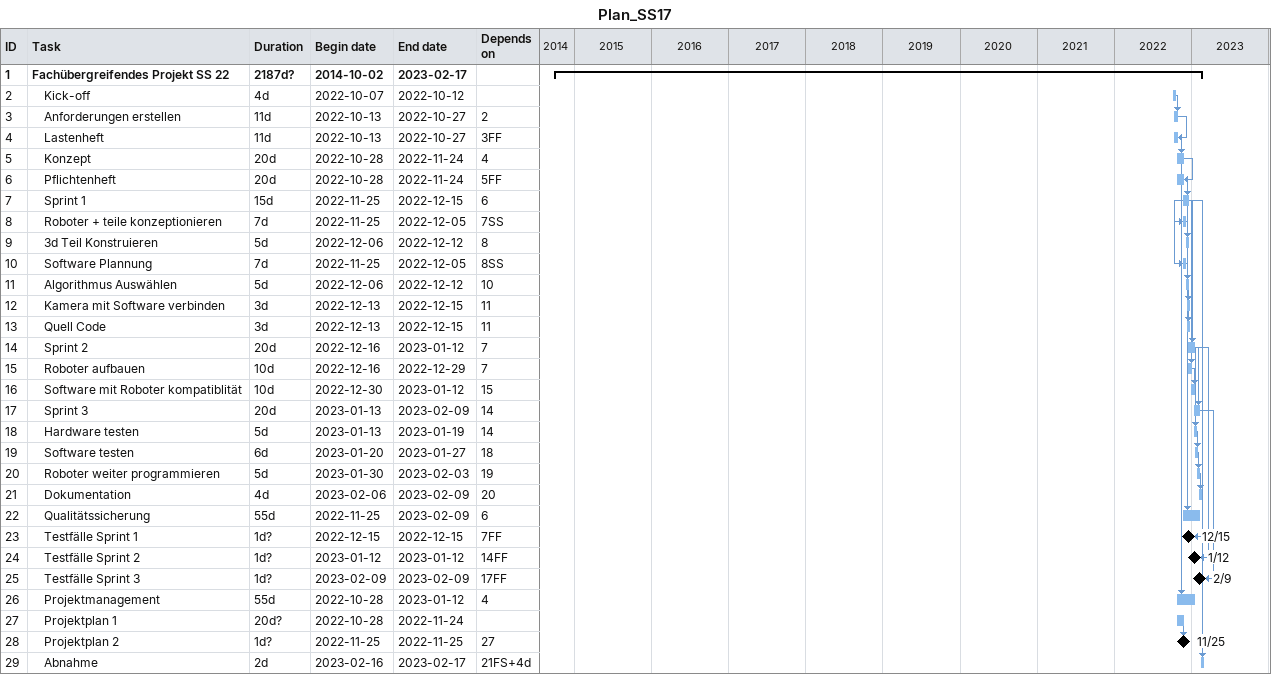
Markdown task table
Plan_SS17

| ID | Level | Task | Duration | Start | Finish | Predecessors |
|---|---|---|---|---|---|---|
| 1 | 1 | **Fachübergreifendes Projekt SS 22** | 2187d? | 2014-10-02 | 2023-02-17 |  |
| 2 | 2 | Kick-off | 4d | 2022-10-07 | 2022-10-12 |  |
| 3 | 2 | Anforderungen erstellen | 11d | 2022-10-13 | 2022-10-27 | 2 |
| 4 | 2 | Lastenheft | 11d | 2022-10-13 | 2022-10-27 | 3FF |
| 5 | 2 | Konzept | 20d | 2022-10-28 | 2022-11-24 | 4 |
| 6 | 2 | Pflichtenheft | 20d | 2022-10-28 | 2022-11-24 | 5FF |
| 7 | 2 | Sprint 1 | 15d | 2022-11-25 | 2022-12-15 | 6 |
| 8 | 2 | Roboter + teile konzeptionieren | 7d | 2022-11-25 | 2022-12-05 | 7SS |
| 9 | 2 | 3d Teil Konstruieren | 5d | 2022-12-06 | 2022-12-12 | 8 |
| 10 | 2 | Software Plannung | 7d | 2022-11-25 | 2022-12-05 | 8SS |
| 11 | 2 | Algorithmus Auswählen | 5d | 2022-12-06 | 2022-12-12 | 10 |
| 12 | 2 | Kamera mit Software verbinden | 3d | 2022-12-13 | 2022-12-15 | 11 |
| 13 | 2 | Quell Code | 3d | 2022-12-13 | 2022-12-15 | 11 |
| 14 | 2 | Sprint 2 | 20d | 2022-12-16 | 2023-01-12 | 7 |
| 15 | 2 | Roboter aufbauen | 10d | 2022-12-16 | 2022-12-29 | 7 |
| 16 | 2 | Software mit Roboter kompatiblität | 10d | 2022-12-30 | 2023-01-12 | 15 |
| 17 | 2 | Sprint 3 | 20d | 2023-01-13 | 2023-02-09 | 14 |
| 18 | 2 | Hardware testen | 5d | 2023-01-13 | 2023-01-19 | 14 |
| 19 | 2 | Software testen | 6d | 2023-01-20 | 2023-01-27 | 18 |
| 20 | 2 | Roboter weiter programmieren | 5d | 2023-01-30 | 2023-02-03 | 19 |
| 21 | 2 | Dokumentation | 4d | 2023-02-06 | 2023-02-09 | 20 |
| 22 | 2 | Qualitätssicherung | 55d | 2022-11-25 | 2023-02-09 | 6 |
| 23 | 2 | Testfälle Sprint 1 | 1d? | 2022-12-15 | 2022-12-15 | 7FF |
| 24 | 2 | Testfälle Sprint 2 | 1d? | 2023-01-12 | 2023-01-12 | 14FF |
| 25 | 2 | Testfälle Sprint 3 | 1d? | 2023-02-09 | 2023-02-09 | 17FF |
| 26 | 2 | Projektmanagement | 55d | 2022-10-28 | 2023-01-12 | 4 |
| 27 | 2 | Projektplan 1 | 20d? | 2022-10-28 | 2022-11-24 |  |
| 28 | 2 | Projektplan 2 | 1d? | 2022-11-25 | 2022-11-25 | 27 |
| 29 | 2 | Abnahme | 2d | 2023-02-16 | 2023-02-17 | 21FS+4d |
